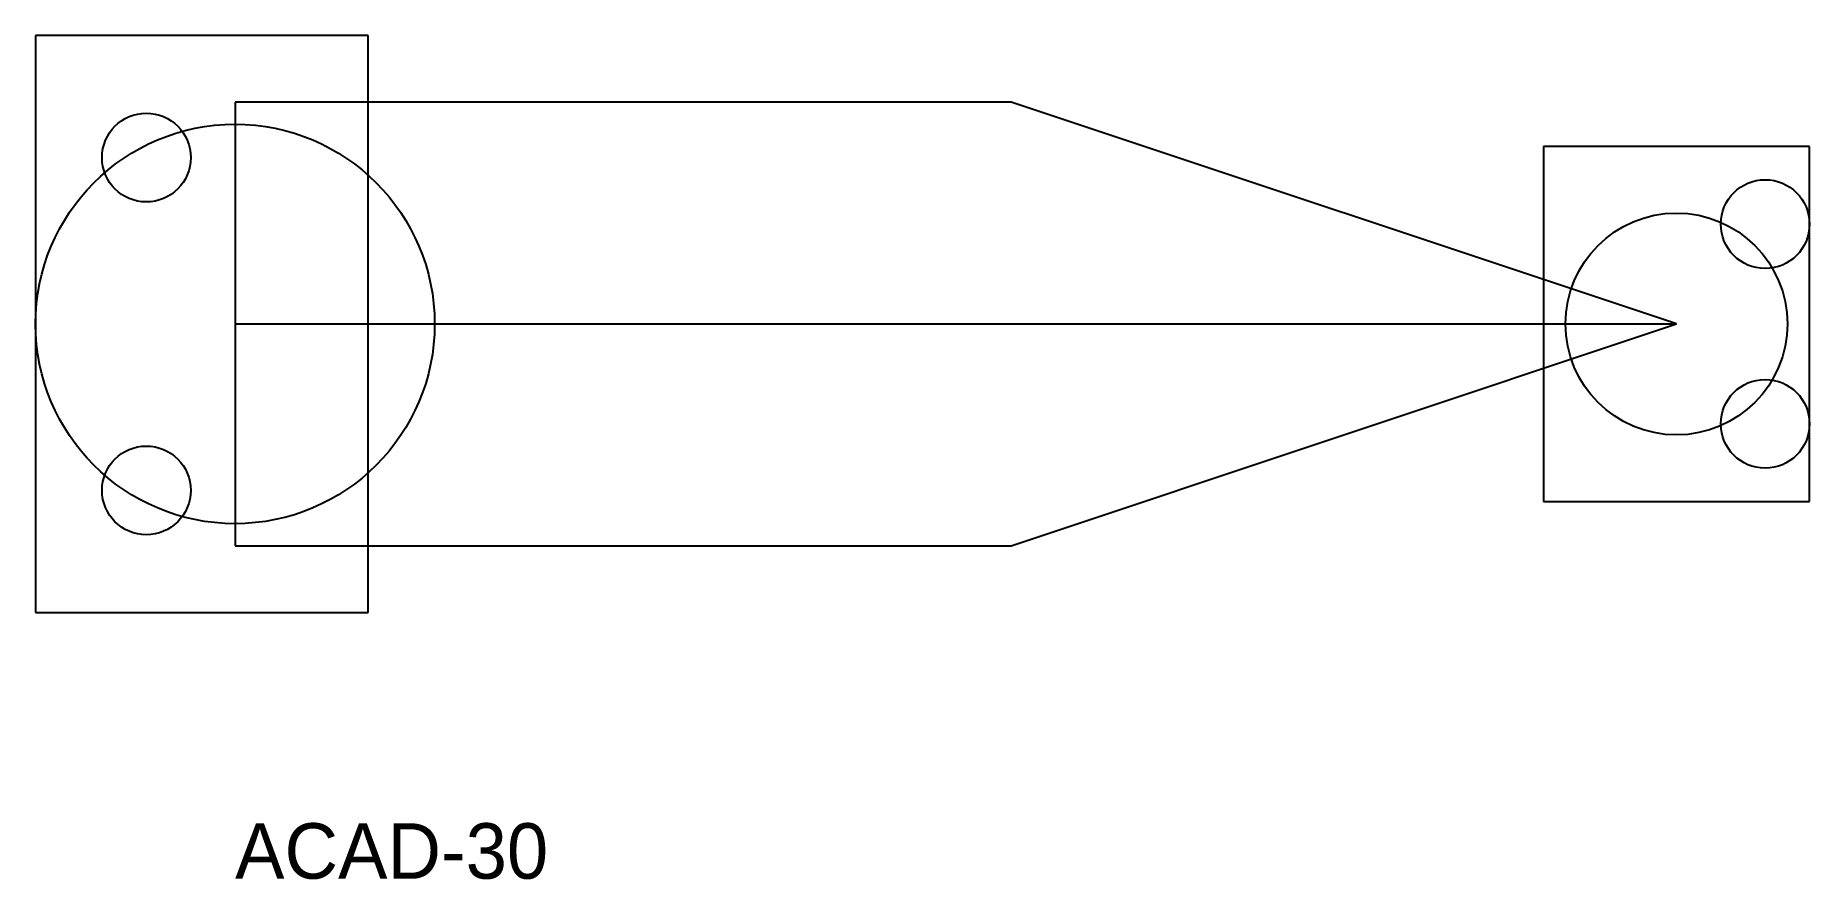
# Model space of a CAD drawing. Header units: metres. Extents: x -18 to 142, y -10 to 66.
import ezdxf

# ---------------------------------------------------------------- set-up
doc = ezdxf.new("R2010")
doc.units = ezdxf.units.M
for name, color, linetype in [('ANNOTATION', 7, 'Continuous'), ('CENTER', 7, 'Continuous'), ('CUTOUT', 7, 'Continuous'), ('HOLE', 7, 'Continuous'), ('OUTLINE', 7, 'Continuous')]:
    doc.layers.add(name, color=color, linetype=linetype)

msp = doc.modelspace()

# ---------------------------------------------------------------- linework, layer by layer
at = {"layer": 'CENTER'}
msp.add_line((0, 40), (130, 40), dxfattribs=at)
at = {"layer": 'CUTOUT'}
for centre, radius in [((0, 40), 18), ((130, 40), 10)]:
    msp.add_circle(centre, radius, dxfattribs=at)
at = {"layer": 'HOLE'}
for centre in [(-8, 55), (138, 49), (138, 31), (-8, 25)]:
    msp.add_circle(centre, 4, dxfattribs=at)
at = {"layer": 'OUTLINE'}
for p, q in [((12, 66), (-18, 66)), ((-18, 66), (-18, 14)), ((12, 14), (12, 66)), ((70, 60), (0, 60)), ((0, 60), (0, 20)), ((130, 40), (70, 60)), ((142, 56), (118, 56)), ((118, 56), (118, 24)), ((142, 24), (142, 56)), ((70, 20), (130, 40)), ((118, 24), (142, 24)), ((0, 20), (70, 20)), ((-18, 14), (12, 14))]:
    msp.add_line(p, q, dxfattribs=at)

# ---------------------------------------------------------------- texts
at = {"layer": 'ANNOTATION'}
msp.add_text('ACAD-30', height=5, dxfattribs=at).set_placement((0, -10))

doc.saveas('drawing.dxf')
